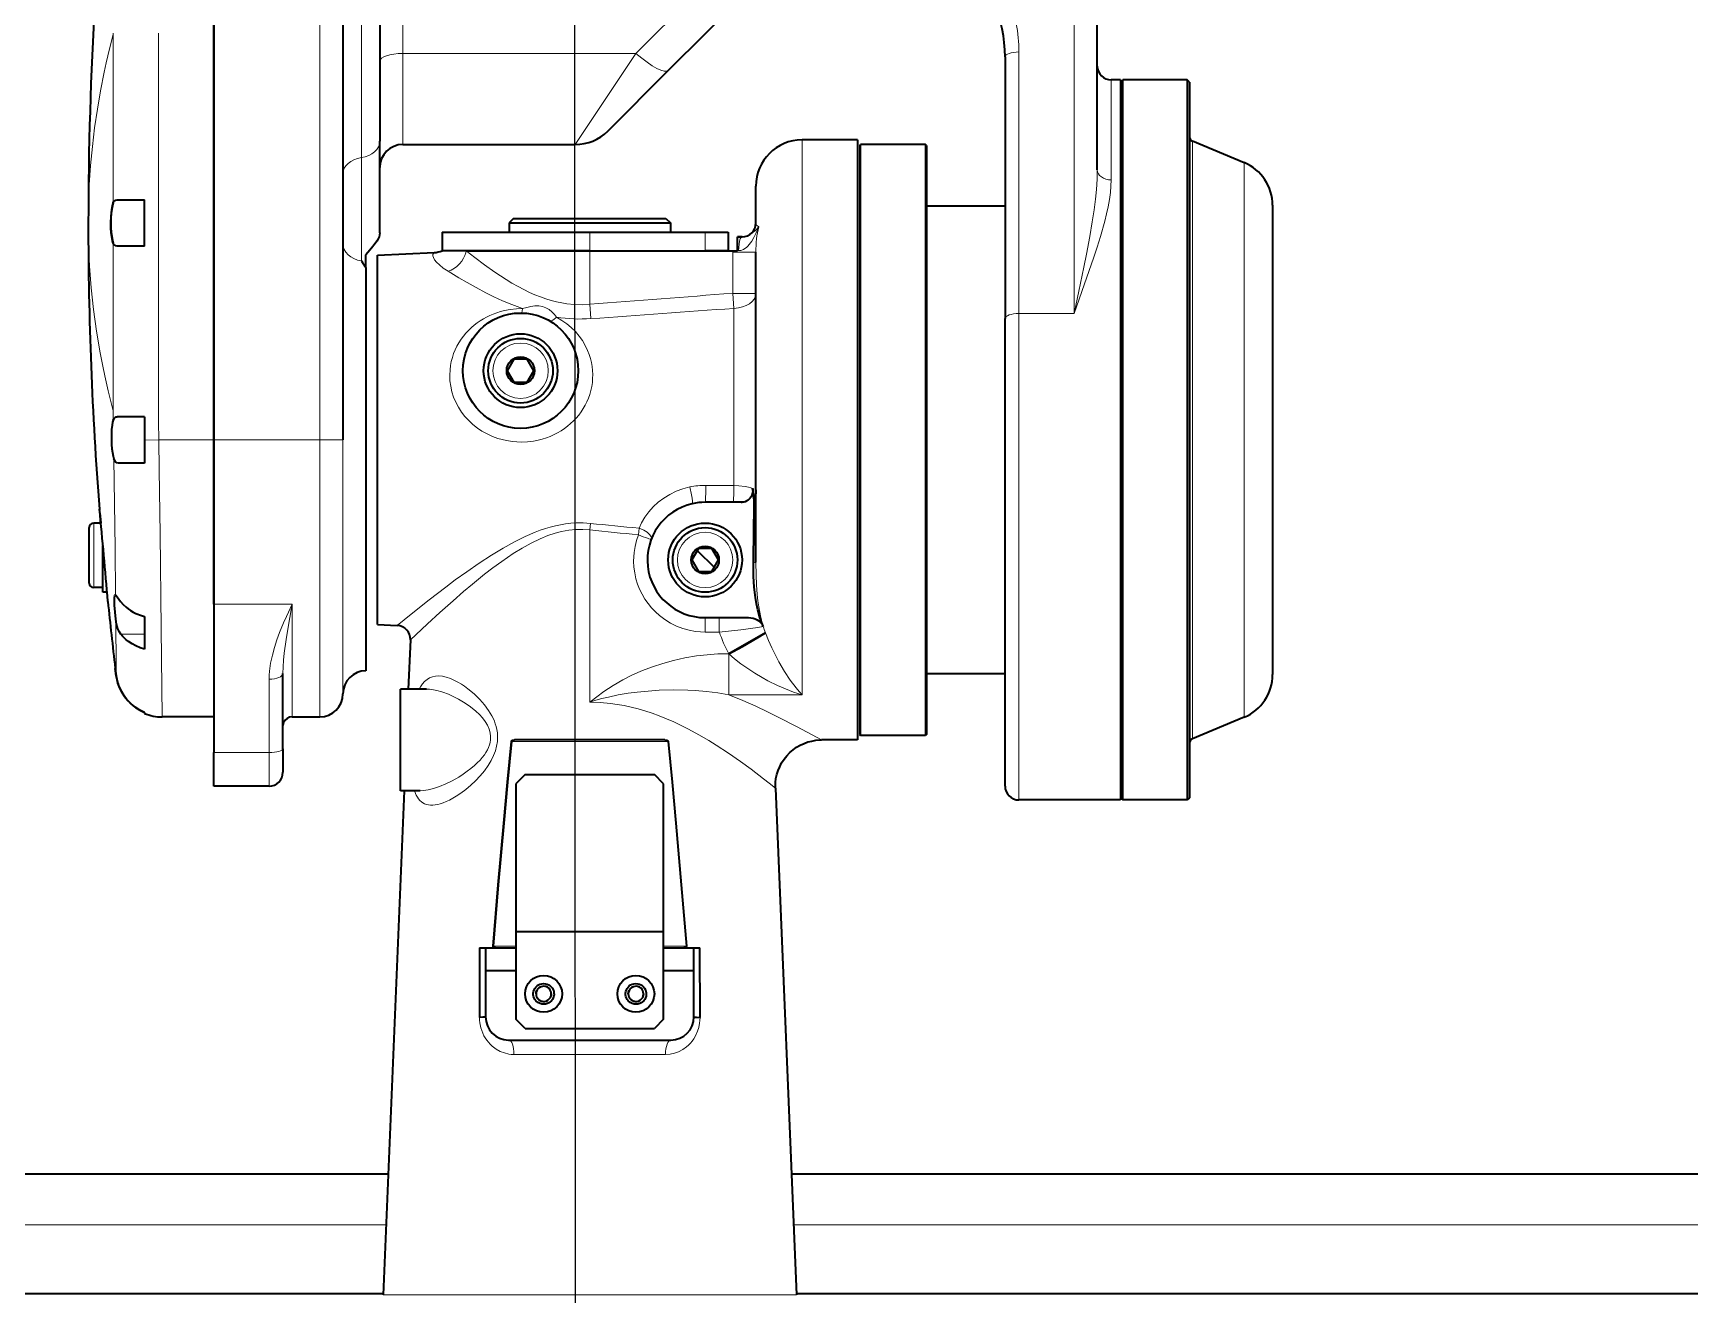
# Model space of a CAD drawing. Header units: inches. Extents: x 185496 to 352137, y 107182 to 179410.
# Drawn here: x 244655.4 to 245014.5, y 165825.7 to 166099.1 of the extents above; entities that cross this region are included whole.
import ezdxf

# ---------------------------------------------------------------- set-up
doc = ezdxf.new("R2010")
doc.units = ezdxf.units.IN
doc.header["$MEASUREMENT"] = 0

# ---------------------------------------------------------------- blocks, each defined once
blk = doc.blocks.new('RAGV')
at = {"color": 7, "lineweight": 13}
for p, q in [((799468.44, -274782.3), (799468.44, -274826.13)), ((799541.64, -274803.45), (799518.96, -274826.13)), ((799613.94, -274882.48), (799613.94, -274809.87)), ((799450.44, -274909.87), (799450.44, -274815.87)), ((799459.44, -274815.87), (799459.44, -274848.7)), ((799405.66, -274858.52), (799405.66, -274822.16)), ((799468.44, -274826.13), (799518.96, -274826.13)), ((799518.96, -274826.13), (799505.8, -274845.87)), ((799601.94, -274825.81), (799601.94, -274882.48)), ((799621.94, -274853.54), (799621.94, -274831.87)), ((799554.94, -274965.08), (799554.94, -274844.87)), ((799639.56, -274969.71), (799639.56, -274845.12)), ((799650.79, -274849.8), (799650.79, -274965.38)), ((799405.66, -274903.58), (799405.66, -274867.22)), ((799540.19, -274881.36), (799540.19, -274919.74)), ((799601.94, -274909.87), (799601.94, -274882.48)), ((799427.44, -274909.87), (799450.44, -274909.87)), ((799450.44, -274909.87), (799450.44, -274969.87)), ((799455.44, -274909.87), (799455.44, -274964.87)), ((799601.94, -274987.87), (799601.94, -274909.87)), ((799508.94, -274929.36), (799508.94, -274966.68)), ((799444.44, -274969.87), (799444.44, -274945.42)), ((799525.93, -274975.17), (799491.96, -274975.17)), ((799492.51, -275042.99), (799525.38, -275042.99)), ((799464.78, -275079.87), (798914.44, -275079.87)), ((800103.44, -275079.87), (799553.11, -275079.87)), ((799553.74, -275095.08), (799464.14, -275095.08))]:
    blk.add_line(p, q, dxfattribs=at)
at = {"color": 7, "lineweight": 35}
for p, q in [((799526.03, -274829.78), (799556.02, -274799.8)), ((799427.44, -274909.87), (799427.44, -274815.87)), ((799427.44, -274815.87), (799427.44, -274909.87)), ((799455.44, -274815.87), (799455.44, -274909.87)), ((799463.44, -274815.87), (799463.44, -274845.13)), ((799618.94, -274851.37), (799618.94, -274818.45)), ((799598.94, -274826.87), (799598.94, -274883.54)), ((799623.94, -274831.87), (799623.94, -274909.87)), ((799624.44, -274981.96), (799624.44, -274831.87)), ((799638.44, -274831.87), (799638.44, -274981.96)), ((799638.94, -274832.37), (799638.94, -274981.5)), ((799468.44, -274845.87), (799505.8, -274845.87)), ((799566.94, -274844.87), (799566.94, -274974.87)), ((799567.64, -274973.79), (799567.64, -274845.87)), ((799581.74, -274845.87), (799581.74, -274973.79)), ((799567.44, -274846.07), (799567.44, -274973.59)), ((799567.44, -274846.14), (799567.44, -274973.67)), ((799581.94, -274846.07), (799581.94, -274973.59)), ((799581.94, -274960.54), (799581.94, -274859.2)), ((799656.94, -274859.03), (799656.94, -274956.85)), ((799491.44, -274862.87), (799526.44, -274862.87)), ((799492.44, -274861.87), (799525.44, -274861.87)), ((799476.94, -274864.87), (799508.94, -274864.87)), ((799508.94, -274864.87), (799533.94, -274864.87)), ((799462.94, -274949.87), (799462.94, -274869.87)), ((799508.94, -274868.87), (799476.94, -274868.87)), ((799482.18, -274868.87), (799508.94, -274868.87)), ((799508.94, -274868.87), (799533.94, -274868.87)), ((799508.94, -274868.87), (799539.95, -274868.87)), ((799544.94, -274936.37), (799544.94, -274869.17)), ((799460.44, -274872.61), (799460.44, -274909.87)), ((799598.94, -274909.87), (799598.94, -274883.54)), ((799427.44, -274945.42), (799427.44, -274909.87)), ((799427.44, -274909.87), (799427.44, -274969.87)), ((799460.44, -274909.87), (799460.44, -274959.87)), ((799598.94, -274984.87), (799598.94, -274909.87)), ((799623.94, -274909.87), (799623.94, -274987.87)), ((799427.44, -274945.42), (799427.44, -274977.58)), ((799467.94, -274985.87), (799467.94, -274963.87)), ((799525.24, -274974.87), (799492.64, -274974.87)), ((799468.69, -274985.87), (799464.14, -275095.08)), ((799492.94, -274984.37), (799492.94, -275016.37)), ((799494.94, -274982.37), (799522.94, -274982.37)), ((799524.94, -275016.37), (799524.94, -274984.37)), ((799549.17, -274985.28), (799553.74, -275095.08)), ((799623.94, -274987.87), (799601.94, -274987.87)), ((799492.94, -275016.37), (799524.94, -275016.37)), ((799494.94, -275037.37), (799522.94, -275037.37)), ((799491.36, -275039.87), (799526.53, -275039.87)), ((798914.44, -275068.87), (799465.24, -275068.87)), ((799552.65, -275068.87), (800103.44, -275068.87)), ((799464.15, -275094.87), (798911.44, -275094.87)), ((800106.44, -275094.87), (799553.74, -275094.87))]:
    blk.add_line(p, q, dxfattribs=at)
at = {"color": 7, "lineweight": 13, "ltscale": 0.008011}
blk.add_line((799405.66, -274822.05), (799405.66, -274821.73), dxfattribs=at)
at = {"color": 7, "lineweight": 13, "ltscale": 0.001474}
blk.add_line((799405.66, -274822.11), (799405.66, -274822.05), dxfattribs=at)
at = {"color": 7, "lineweight": 13, "ltscale": 0.001242}
blk.add_line((799405.66, -274822.16), (799405.66, -274822.11), dxfattribs=at)
at = {"color": 7, "lineweight": 13, "ltscale": 0.00918}
blk.add_line((799415.45, -274821.74), (799415.45, -274822.11), dxfattribs=at)
at = {"color": 7, "lineweight": 13, "ltscale": 0.493484}
blk.add_line((799468.44, -274845.87), (799468.44, -274826.13), dxfattribs=at)
at = {"color": 7, "lineweight": 35, "ltscale": 0.465242}
blk.add_line((799512.87, -274842.94), (799526.03, -274829.78), dxfattribs=at)
at = {"color": 7, "lineweight": 35, "ltscale": 0.05}
for p, q in [((799623.94, -274831.87), (799621.94, -274831.87)), ((799491.44, -274862.87), (799491.44, -274864.87)), ((799526.44, -274862.87), (799526.44, -274864.87)), ((799403.44, -274941.87), (799401.44, -274941.87))]:
    blk.add_line(p, q, dxfattribs=at)
at = {"color": 7, "lineweight": 35, "ltscale": 0.017678}
for p, q in [((799623.94, -274832.37), (799624.44, -274831.87)), ((799638.94, -274832.37), (799638.44, -274831.87)), ((799623.94, -274987.37), (799624.44, -274987.87)), ((799638.94, -274987.37), (799638.44, -274987.87))]:
    blk.add_line(p, q, dxfattribs=at)
at = {"color": 7, "lineweight": 35, "ltscale": 0.35}
for p, q in [((799638.44, -274831.87), (799624.44, -274831.87)), ((799638.44, -274987.87), (799624.44, -274987.87))]:
    blk.add_line(p, q, dxfattribs=at)
at = {"color": 7, "lineweight": 35, "ltscale": 0.360287}
blk.add_line((799463.44, -274859.54), (799463.44, -274845.13), dxfattribs=at)
at = {"color": 7, "lineweight": 35, "ltscale": 0.3}
for p, q in [((799566.94, -274844.87), (799554.94, -274844.87)), ((799439.44, -274984.87), (799427.44, -274984.87))]:
    blk.add_line(p, q, dxfattribs=at)
at = {"color": 7, "lineweight": 35, "ltscale": 0.00707}
for p, q in [((799567.44, -274846.07), (799567.64, -274845.87)), ((799581.94, -274846.07), (799581.74, -274845.87)), ((799567.44, -274973.67), (799567.64, -274973.87)), ((799581.94, -274973.67), (799581.74, -274973.87))]:
    blk.add_line(p, q, dxfattribs=at)
at = {"color": 7, "lineweight": 35, "ltscale": 0.3525}
for p, q in [((799581.74, -274845.87), (799567.64, -274845.87)), ((799581.74, -274973.87), (799567.64, -274973.87))]:
    blk.add_line(p, q, dxfattribs=at)
at = {"color": 7, "lineweight": 35, "ltscale": 0.304166}
for p, q in [((799650.79, -274849.8), (799639.56, -274845.12)), ((799650.79, -274969.93), (799639.56, -274974.61))]:
    blk.add_line(p, q, dxfattribs=at)
at = {"color": 7, "lineweight": 13, "ltscale": 0.271133}
blk.add_line((799459.44, -274859.54), (799459.44, -274848.7), dxfattribs=at)
at = {"color": 7, "lineweight": 35, "ltscale": 0.2}
for p, q in [((799544.94, -274862.87), (799544.94, -274854.87)), ((799403.44, -274942.87), (799403.44, -274934.87))]:
    blk.add_line(p, q, dxfattribs=at)
at = {"color": 7, "lineweight": 35, "ltscale": 0.148027}
blk.add_line((799406.52, -274857.87), (799412.44, -274857.87), dxfattribs=at)
at = {"color": 7, "lineweight": 35, "ltscale": 0.25}
for p, q in [((799412.44, -274867.87), (799412.44, -274857.87)), ((799486.36, -275024.87), (799486.36, -275034.87)), ((799531.53, -275034.87), (799531.53, -275024.87))]:
    blk.add_line(p, q, dxfattribs=at)
at = {"color": 7, "lineweight": 13, "ltscale": 0.288379}
blk.add_line((799459.44, -274871.08), (799459.44, -274859.54), dxfattribs=at)
at = {"color": 7, "lineweight": 35, "ltscale": 0.13703}
blk.add_line((799463.44, -274865.02), (799463.44, -274859.54), dxfattribs=at)
at = {"color": 7, "lineweight": 35, "ltscale": 0.425}
for p, q in [((799598.94, -274859.2), (799581.94, -274859.2)), ((799598.94, -274960.54), (799581.94, -274960.54))]:
    blk.add_line(p, q, dxfattribs=at)
at = {"color": 7, "lineweight": 35, "ltscale": 0.035355}
for p, q in [((799492.44, -274861.87), (799491.44, -274862.87)), ((799525.44, -274861.87), (799526.44, -274862.87))]:
    blk.add_line(p, q, dxfattribs=at)
at = {"color": 7, "lineweight": 13, "ltscale": 6.71387e-05}
blk.add_line((799544.94, -274862.87), (799544.94, -274862.87), dxfattribs=at)
at = {"color": 7, "lineweight": 35, "ltscale": 0.1}
for p, q in [((799476.94, -274864.87), (799476.94, -274868.87)), ((799538.94, -274864.87), (799538.94, -274868.87))]:
    blk.add_line(p, q, dxfattribs=at)
at = {"color": 7, "lineweight": 13, "ltscale": 0.1}
for p, q in [((799508.94, -274864.87), (799508.94, -274868.87)), ((799533.94, -274868.87), (799533.94, -274864.87))]:
    blk.add_line(p, q, dxfattribs=at)
at = {"color": 7, "lineweight": 35, "ltscale": 0.125}
for p, q in [((799533.94, -274864.87), (799538.94, -274864.87)), ((799538.94, -274868.87), (799533.94, -274868.87)), ((799486.36, -275019.87), (799486.36, -275024.87)), ((799531.53, -275024.87), (799531.53, -275019.87))]:
    blk.add_line(p, q, dxfattribs=at)
at = {"color": 7, "lineweight": 35, "ltscale": 0.025126}
blk.add_line((799541.95, -274865.87), (799540.94, -274865.87), dxfattribs=at)
at = {"color": 7, "lineweight": 35, "ltscale": 0.074951}
blk.add_line((799540.94, -274868.87), (799540.94, -274865.87), dxfattribs=at)
at = {"color": 7, "lineweight": 35, "ltscale": 0.025125}
blk.add_line((799540.94, -274865.87), (799541.95, -274865.87), dxfattribs=at)
at = {"color": 7, "lineweight": 35, "ltscale": 0.000125122}
for p, q in [((799541.94, -274865.87), (799541.95, -274865.87)), ((799541.95, -274865.87), (799541.94, -274865.87))]:
    blk.add_line(p, q, dxfattribs=at)
at = {"color": 7, "lineweight": 35, "ltscale": 0.148026}
blk.add_line((799412.44, -274867.87), (799406.52, -274867.87), dxfattribs=at)
at = {"color": 7, "lineweight": 35, "ltscale": 0.070789}
blk.add_line((799460.44, -274872.61), (799460.44, -274869.78), dxfattribs=at)
at = {"color": 7, "lineweight": 35, "ltscale": 0.307022}
blk.add_line((799462.94, -274869.87), (799475.21, -274869.27), dxfattribs=at)
at = {"color": 7, "lineweight": 35, "ltscale": 0.130833}
blk.add_line((799482.18, -274868.87), (799476.94, -274868.87), dxfattribs=at)
at = {"color": 7, "lineweight": 13, "ltscale": 0.290344}
blk.add_line((799508.94, -274868.87), (799508.94, -274880.48), dxfattribs=at)
at = {"color": 7, "lineweight": 13, "ltscale": 0.007651}
blk.add_line((799539.94, -274869.17), (799539.95, -274868.87), dxfattribs=at)
at = {"color": 7, "lineweight": 13, "ltscale": 0.125}
for p, q in [((799544.94, -274869.17), (799539.94, -274869.17)), ((799539.94, -274878.11), (799544.94, -274878.11)), ((799455.44, -274909.87), (799450.44, -274909.87))]:
    blk.add_line(p, q, dxfattribs=at)
at = {"color": 7, "lineweight": 13, "ltscale": 0.223334}
blk.add_line((799539.94, -274878.11), (799539.94, -274869.17), dxfattribs=at)
at = {"color": 7, "lineweight": 13, "ltscale": 0.006348}
blk.add_line((799540.94, -274868.87), (799541.2, -274868.86), dxfattribs=at)
at = {"color": 7, "lineweight": 13, "ltscale": 0.081548}
blk.add_line((799539.94, -274878.11), (799540.19, -274881.36), dxfattribs=at)
at = {"color": 7, "lineweight": 13, "ltscale": 0.077887}
blk.add_line((799509.19, -274883.59), (799508.94, -274880.48), dxfattribs=at)
at = {"color": 7, "lineweight": 13, "ltscale": 0.3}
for p, q in [((799601.94, -274882.48), (799613.94, -274882.48)), ((799439.44, -274977.58), (799427.44, -274977.58))]:
    blk.add_line(p, q, dxfattribs=at)
at = {"color": 7, "lineweight": 35, "ltscale": 0.072169}
for p, q in [((799492.5, -274892.37), (799491.06, -274894.87)), ((799495.39, -274892.37), (799492.5, -274892.37)), ((799496.83, -274894.87), (799495.39, -274892.37)), ((799491.06, -274894.87), (799492.5, -274897.37)), ((799495.39, -274897.37), (799496.83, -274894.87)), ((799492.5, -274897.37), (799495.39, -274897.37)), ((799532.5, -274933.37), (799531.06, -274935.87)), ((799535.39, -274933.37), (799532.5, -274933.37)), ((799536.83, -274935.87), (799535.39, -274933.37)), ((799531.06, -274935.87), (799532.5, -274938.37)), ((799532.5, -274938.37), (799535.39, -274938.37)), ((799535.39, -274938.37), (799536.83, -274935.87))]:
    blk.add_line(p, q, dxfattribs=at)
at = {"color": 7, "lineweight": 35, "ltscale": 0.147947}
blk.add_line((799412.44, -274904.87), (799406.53, -274904.87), dxfattribs=at)
at = {"color": 7, "lineweight": 35, "ltscale": 0.126779}
blk.add_line((799412.44, -274904.87), (799412.44, -274909.94), dxfattribs=at)
at = {"color": 7, "lineweight": 13, "ltscale": 0.077159}
blk.add_line((799415.53, -274909.87), (799412.44, -274909.94), dxfattribs=at)
at = {"color": 7, "lineweight": 35, "ltscale": 0.123218}
blk.add_line((799412.44, -274909.94), (799412.44, -274914.87), dxfattribs=at)
at = {"color": 7, "lineweight": 13, "ltscale": 0.297864}
blk.add_line((799415.53, -274909.87), (799427.44, -274909.87), dxfattribs=at)
at = {"color": 7, "lineweight": 35, "ltscale": 0.14069}
blk.add_line((799412.44, -274914.87), (799406.82, -274914.87), dxfattribs=at)
at = {"color": 7, "lineweight": 35, "ltscale": 0.005696}
blk.add_line((799402.68, -274924.87), (799402.7, -274925.09), dxfattribs=at)
at = {"color": 7, "lineweight": 35, "ltscale": 0.152436}
blk.add_line((799540.04, -274923.37), (799533.94, -274923.37), dxfattribs=at)
at = {"color": 7, "lineweight": 35, "ltscale": 0.002415}
blk.add_line((799541.43, -274923.34), (799541.34, -274923.37), dxfattribs=at)
at = {"color": 7, "lineweight": 35, "ltscale": 0.002081}
blk.add_line((799541.76, -274923.38), (799541.85, -274923.37), dxfattribs=at)
at = {"color": 7, "lineweight": 13, "ltscale": 0.175}
for p, q in [((799401.44, -274934.87), (799401.44, -274927.87)), ((799401.44, -274941.87), (799401.44, -274934.87))]:
    blk.add_line(p, q, dxfattribs=at)
at = {"color": 7, "lineweight": 35, "ltscale": 0.038241}
blk.add_line((799402.97, -274927.87), (799401.44, -274927.87), dxfattribs=at)
at = {"color": 7, "lineweight": 35, "ltscale": 0.055379}
blk.add_line((799402.76, -274925.66), (799402.97, -274927.87), dxfattribs=at)
at = {"color": 7, "lineweight": 13, "ltscale": 0.035376}
blk.add_line((799508.94, -274929.36), (799509.09, -274927.95), dxfattribs=at)
at = {"color": 7, "lineweight": 35, "ltscale": 0.15}
for p, q in [((799400.44, -274934.87), (799400.44, -274928.87)), ((799400.44, -274940.87), (799400.44, -274934.87)), ((799444.44, -274969.87), (799450.44, -274969.87))]:
    blk.add_line(p, q, dxfattribs=at)
at = {"color": 7, "lineweight": 13, "ltscale": 0.036779}
blk.add_line((799519.62, -274928.98), (799519.47, -274930.44), dxfattribs=at)
at = {"color": 7, "lineweight": 35, "ltscale": 0.051239}
blk.add_line((799403.44, -274934.87), (799403.44, -274932.82), dxfattribs=at)
blk.add_line((799403.44, -274934.87), (799403.44, -274932.82), dxfattribs=at)
at = {"color": 7, "lineweight": 35, "ltscale": 0.175}
blk.add_line((799403.44, -274941.87), (799403.44, -274934.87), dxfattribs=at)
at = {"color": 7, "lineweight": 35, "ltscale": 0.12904}
blk.add_line((799532.24, -274933.82), (799535.93, -274937.43), dxfattribs=at)
at = {"color": 7, "lineweight": 35, "ltscale": 0.021964}
blk.add_line((799404.32, -274942.87), (799403.44, -274942.87), dxfattribs=at)
at = {"color": 7, "lineweight": 13, "ltscale": 0.425}
blk.add_line((799427.44, -274945.42), (799444.44, -274945.42), dxfattribs=at)
at = {"color": 7, "lineweight": 35, "ltscale": 0.176309}
blk.add_line((799412.44, -274948.13), (799412.44, -274955.18), dxfattribs=at)
at = {"color": 7, "lineweight": 35, "ltscale": 0.106628}
blk.add_line((799462.94, -274949.87), (799467.2, -274950.08), dxfattribs=at)
at = {"color": 7, "lineweight": 35, "ltscale": 0.235139}
blk.add_line((799533.94, -274948.37), (799543.35, -274948.37), dxfattribs=at)
at = {"color": 7, "lineweight": 13, "ltscale": 0.078134}
blk.add_line((799533.94, -274948.37), (799533.94, -274951.49), dxfattribs=at)
at = {"color": 7, "lineweight": 13, "ltscale": 0.078122}
blk.add_line((799537.02, -274951.49), (799537.02, -274948.37), dxfattribs=at)
at = {"color": 7, "lineweight": 35, "ltscale": 0.010772}
blk.add_line((799546.58, -274950.27), (799546.41, -274949.87), dxfattribs=at)
at = {"color": 7, "lineweight": 13, "ltscale": 0.128127}
blk.add_line((799412.44, -274951.94), (799407.32, -274951.94), dxfattribs=at)
at = {"color": 7, "lineweight": 35, "ltscale": 0.267004}
blk.add_line((799470.06, -274953.2), (799469.61, -274963.87), dxfattribs=at)
at = {"color": 7, "lineweight": 13, "ltscale": 0.077047}
blk.add_line((799537.02, -274951.49), (799533.94, -274951.49), dxfattribs=at)
at = {"color": 7, "lineweight": 35, "ltscale": 0.228636}
blk.add_line((799547.01, -274951.65), (799539.07, -274956.19), dxfattribs=at)
at = {"color": 7, "lineweight": 13, "ltscale": 0.001808}
blk.add_line((799544.2, -274953.35), (799544.22, -274953.28), dxfattribs=at)
at = {"color": 7, "lineweight": 35, "ltscale": 0.001075}
blk.add_line((799546.54, -274950.28), (799546.58, -274950.27), dxfattribs=at)
at = {"color": 7, "lineweight": 35, "ltscale": 0.000317383}
blk.add_line((799539.44, -274955.98), (799539.44, -274955.99), dxfattribs=at)
at = {"color": 7, "lineweight": 13, "ltscale": 0.00145}
blk.add_line((799541.94, -274954.57), (799541.94, -274954.63), dxfattribs=at)
at = {"color": 7, "lineweight": 35, "ltscale": 0.096298}
blk.add_line((799656.94, -274956.85), (799656.94, -274960.7), dxfattribs=at)
at = {"color": 7, "lineweight": 35, "ltscale": 0.040121}
blk.add_line((799406.32, -274960.96), (799406.11, -274959.37), dxfattribs=at)
at = {"color": 7, "lineweight": 35, "ltscale": 0.040111}
blk.add_line((799406.11, -274959.37), (799406.32, -274960.96), dxfattribs=at)
at = {"color": 7, "lineweight": 35, "ltscale": 0.40813}
blk.add_line((799442.44, -274976.76), (799442.44, -274960.44), dxfattribs=at)
at = {"color": 7, "lineweight": 13, "ltscale": 0.396246}
blk.add_line((799439.44, -274977.58), (799439.44, -274961.73), dxfattribs=at)
at = {"color": 7, "lineweight": 35, "ltscale": 0.14014}
blk.add_line((799473.55, -274963.87), (799467.94, -274963.87), dxfattribs=at)
at = {"color": 7, "lineweight": 13, "ltscale": 0.396436}
blk.add_line((799554.94, -274965.08), (799539.09, -274965.08), dxfattribs=at)
at = {"color": 7, "lineweight": 13, "ltscale": 0.113785}
blk.add_line((799650.79, -274965.38), (799650.79, -274969.93), dxfattribs=at)
at = {"color": 7, "lineweight": 35, "ltscale": 0.005273}
blk.add_line((799412.44, -274968.91), (799412.44, -274969.12), dxfattribs=at)
at = {"color": 7, "lineweight": 35, "ltscale": 0.28004}
blk.add_line((799427.44, -274969.87), (799416.24, -274969.87), dxfattribs=at)
at = {"color": 7, "lineweight": 13, "ltscale": 0.122647}
blk.add_line((799639.56, -274974.61), (799639.56, -274969.71), dxfattribs=at)
at = {"color": 7, "lineweight": 35, "ltscale": 0.194576}
blk.add_line((799566.94, -274974.87), (799559.16, -274974.87), dxfattribs=at)
at = {"color": 7, "lineweight": 35, "ltscale": 0.001886}
for p, q in [((799567.64, -274973.87), (799567.64, -274973.79)), ((799581.74, -274973.79), (799581.74, -274973.87))]:
    blk.add_line(p, q, dxfattribs=at)
at = {"color": 7, "lineweight": 35, "ltscale": 0.001883}
blk.add_line((799581.94, -274973.59), (799581.94, -274973.67), dxfattribs=at)
at = {"color": 7, "lineweight": 35, "ltscale": 0.182248}
blk.add_line((799427.44, -274984.87), (799427.44, -274977.58), dxfattribs=at)
at = {"color": 7, "lineweight": 13, "ltscale": 0.182248}
blk.add_line((799439.44, -274977.58), (799439.44, -274984.87), dxfattribs=at)
at = {"color": 7, "lineweight": 35, "ltscale": 0.127576}
blk.add_line((799442.44, -274976.76), (799442.44, -274981.87), dxfattribs=at)
at = {"color": 7, "lineweight": 35, "ltscale": 0.147763}
for p, q in [((799624.44, -274987.87), (799624.44, -274981.96)), ((799638.44, -274981.96), (799638.44, -274987.87))]:
    blk.add_line(p, q, dxfattribs=at)
at = {"color": 7, "lineweight": 35, "ltscale": 0.146814}
blk.add_line((799638.94, -274981.5), (799638.94, -274987.37), dxfattribs=at)
at = {"color": 7, "lineweight": 35, "ltscale": 0.105552}
blk.add_line((799472.17, -274985.87), (799467.94, -274985.87), dxfattribs=at)
at = {"color": 7, "lineweight": 35, "ltscale": 0.070711}
for p, q in [((799494.94, -274982.37), (799492.94, -274984.37)), ((799524.94, -274984.37), (799522.94, -274982.37)), ((799494.94, -275037.37), (799492.94, -275035.37)), ((799524.94, -275035.37), (799522.94, -275037.37))]:
    blk.add_line(p, q, dxfattribs=at)
at = {"color": 7, "lineweight": 35, "ltscale": 0.475}
for p, q in [((799492.94, -275016.37), (799492.94, -275035.37)), ((799524.94, -275035.37), (799524.94, -275016.37))]:
    blk.add_line(p, q, dxfattribs=at)
at = {"color": 7, "lineweight": 35, "ltscale": 0.378122}
for p, q in [((799485.07, -275019.87), (799485.05, -275034.99)), ((799532.84, -275034.99), (799532.82, -275019.87))]:
    blk.add_line(p, q, dxfattribs=at)
at = {"color": 7, "lineweight": 35, "ltscale": 0.031873}
blk.add_line((799485.06, -275019.87), (799486.34, -275019.87), dxfattribs=at)
at = {"color": 7, "lineweight": 35, "ltscale": 0.164718}
for p, q in [((799486.36, -275019.87), (799492.94, -275019.87)), ((799492.94, -275024.87), (799486.36, -275024.87)), ((799531.53, -275024.87), (799524.94, -275024.87))]:
    blk.add_line(p, q, dxfattribs=at)
at = {"color": 7, "lineweight": 13, "ltscale": 0.12385}
blk.add_line((799487.99, -275019.57), (799492.94, -275019.57), dxfattribs=at)
at = {"color": 7, "lineweight": 13, "ltscale": 0.123849}
blk.add_line((799524.94, -275019.57), (799529.9, -275019.57), dxfattribs=at)
at = {"color": 7, "lineweight": 35, "ltscale": 0.164717}
blk.add_line((799524.94, -275019.87), (799531.53, -275019.87), dxfattribs=at)
at = {"color": 7, "lineweight": 35, "ltscale": 0.032066}
blk.add_line((799531.53, -275019.87), (799532.82, -275019.87), dxfattribs=at)
at = {"color": 7, "lineweight": 13}
for points in [[(799400.26, -274862.87), (799400.31, -274858.74), (799400.48, -274854.6), (799400.75, -274850.44), (799401.14, -274846.31), (799401.63, -274842.22), (799402.22, -274838.21), (799402.9, -274834.25), (799403.71, -274830.22), (799404.15, -274828.18), (799404.88, -274825.11), (799405.66, -274822.05)], [(799415.53, -274909.87), (799415.46, -274905.94), (799415.45, -274901.97), (799415.45, -274825.13), (799415.45, -274822.11)], [(799618.94, -274851.37), (799618.9, -274853.4), (799618.75, -274855.64), (799618.54, -274857.74), (799618.25, -274859.99), (799617.86, -274862.62), (799617.32, -274865.77), (799616.6, -274869.65), (799616.04, -274872.42), (799614.96, -274877.65), (799613.94, -274882.48)], [(799613.94, -274882.48), (799616.7, -274874.61), (799618.13, -274870.46), (799618.91, -274868.08), (799619.62, -274865.76), (799620.55, -274862.45), (799620.94, -274860.86), (799621.28, -274859.34), (799621.56, -274857.76), (799621.78, -274856.26), (799621.9, -274854.86), (799621.94, -274853.54)], [(799405.66, -274903.58), (799404.58, -274899.23), (799403.84, -274895.96), (799403.4, -274893.88), (799402.85, -274891.03), (799402.06, -274886.33), (799401.41, -274881.64), (799400.91, -274876.94), (799400.55, -274872.25), (799400.33, -274867.56), (799400.26, -274862.87)], [(799541.2, -274868.86), (799541.7, -274868.8), (799542.26, -274868.6), (799542.58, -274868.41), (799542.88, -274868.18), (799543.2, -274867.88), (799543.5, -274867.55), (799544.04, -274866.79), (799544.48, -274866.04), (799544.94, -274865.12), (799545.58, -274863.7)], [(799545.58, -274863.7), (799544.83, -274864.46), (799544.39, -274864.86), (799544.02, -274865.14), (799543.63, -274865.4), (799543.22, -274865.6), (799542.81, -274865.75), (799542.39, -274865.84), (799541.95, -274865.87)], [(799541.2, -274868.86), (799541.22, -274868.16), (799541.29, -274867.45), (799541.4, -274866.82), (799541.56, -274866.3), (799541.75, -274865.98), (799541.84, -274865.9), (799541.95, -274865.87)], [(799475.21, -274869.27), (799475.05, -274869.45), (799474.96, -274869.67), (799474.95, -274869.97), (799475.06, -274870.35), (799475.31, -274870.82), (799475.73, -274871.35), (799476.34, -274871.96), (799477.17, -274872.62), (799478.24, -274873.34)], [(799478.24, -274873.34), (799478.89, -274873.09), (799479.59, -274872.69), (799480.16, -274872.26), (799480.69, -274871.74), (799481.18, -274871.12), (799481.59, -274870.47), (799481.87, -274869.88), (799482.06, -274869.31), (799482.18, -274868.87)], [(799508.94, -274880.48), (799507.29, -274880.57), (799505.63, -274880.53), (799504, -274880.37), (799502.87, -274880.19), (799501.73, -274879.95), (799500.6, -274879.66), (799499.42, -274879.3), (799498.27, -274878.9), (799497.07, -274878.42), (799495.9, -274877.9), (799494.63, -274877.28), (799493.4, -274876.64), (799492.07, -274875.88), (799490.79, -274875.1), (799488.36, -274873.51), (799486.11, -274871.91), (799484.05, -274870.35), (799482.18, -274868.87)], [(799478.24, -274873.34), (799480.56, -274874.75), (799482.34, -274875.79), (799484.29, -274876.87), (799486.41, -274877.98), (799488.16, -274878.84), (799490.03, -274879.7), (799492.06, -274880.56), (799494.37, -274881.42)], [(799494.37, -274881.42), (799493.03, -274881.46), (799491.71, -274881.6), (799490.46, -274881.83), (799489.61, -274882.05), (799488.8, -274882.3), (799488.01, -274882.59), (799487.27, -274882.91), (799486.56, -274883.26), (799485.9, -274883.62), (799485.2, -274884.06), (799484.54, -274884.51), (799483.88, -274885.02), (799483.28, -274885.54), (799482.67, -274886.13), (799482.11, -274886.73), (799481.56, -274887.39), (799481.06, -274888.07), (799480.58, -274888.81), (799480.16, -274889.56), (799479.77, -274890.36), (799479.44, -274891.17), (799479.16, -274892.02), (799478.93, -274892.88), (799478.76, -274893.77), (799478.65, -274894.66), (799478.59, -274895.86), (799478.64, -274897.05), (799478.8, -274898.25), (799479.07, -274899.45), (799479.43, -274900.59), (799479.91, -274901.72), (799480.47, -274902.79), (799481.14, -274903.83), (799481.89, -274904.8), (799482.7, -274905.69), (799483.62, -274906.54), (799484.59, -274907.3), (799485.58, -274907.96), (799486.67, -274908.57), (799487.85, -274909.11), (799489.03, -274909.54), (799489.93, -274909.8), (799490.87, -274910.02), (799492.17, -274910.22), (799493.15, -274910.31), (799494.14, -274910.33), (799495.48, -274910.28), (799496.78, -274910.11), (799497.73, -274909.93), (799498.64, -274909.7), (799499.53, -274909.41), (799500.38, -274909.09), (799501.2, -274908.72), (799501.97, -274908.32), (799502.73, -274907.88), (799503.44, -274907.41), (799504.14, -274906.88), (799504.78, -274906.34), (799505.41, -274905.75), (799505.99, -274905.14), (799506.55, -274904.48), (799507.05, -274903.8), (799507.52, -274903.08), (799507.94, -274902.36), (799508.33, -274901.58), (799508.66, -274900.8), (799508.95, -274899.99), (799509.18, -274899.17), (799509.37, -274898.31), (799509.5, -274897.46), (799509.57, -274896.58), (799509.59, -274895.71), (799509.55, -274894.83), (799509.46, -274893.96), (799509.3, -274893.07), (799509.09, -274892.21), (799508.82, -274891.34), (799508.48, -274890.49), (799507.95, -274889.39), (799507.34, -274888.36), (799506.63, -274887.36), (799505.82, -274886.41), (799504.9, -274885.5), (799503.94, -274884.69), (799502.91, -274883.97), (799501.75, -274883.29)], [(799494.37, -274881.42), (799494.29, -274881.99), (799494.23, -274882.28), (799494.2, -274882.34), (799494.18, -274882.36), (799494.18, -274882.37), (799494.17, -274882.37)], [(799501.75, -274883.29), (799501.28, -274882.7), (799500.75, -274882.14), (799500.12, -274881.64), (799499.43, -274881.25), (799498.67, -274880.98), (799497.87, -274880.85), (799497.04, -274880.84), (799496.18, -274880.95), (799495.29, -274881.15), (799494.37, -274881.42)], [(799500.12, -274884), (799500.32, -274884.07), (799500.63, -274884.04), (799500.94, -274883.92), (799501.24, -274883.73), (799501.6, -274883.44), (799501.75, -274883.29)], [(799416.24, -274969.87), (799416.08, -274950.7), (799415.85, -274930.19), (799415.65, -274916.44), (799415.53, -274909.87)], [(799405.78, -274913.96), (799406.05, -274933.29), (799406.16, -274943.42)], [(799530.64, -274920.05), (799529.12, -274920.45), (799527.67, -274920.99), (799526.28, -274921.66), (799524.97, -274922.46), (799523.78, -274923.36), (799522.69, -274924.36), (799521.72, -274925.45), (799520.88, -274926.59), (799520.17, -274927.79), (799519.62, -274928.98)], [(799530.64, -274920.05), (799531.02, -274921.77), (799531.14, -274922.5), (799531.21, -274923.11), (799531.22, -274923.52), (799531.2, -274923.62), (799531.19, -274923.66), (799531.18, -274923.67), (799531.16, -274923.68)], [(799540.19, -274919.74), (799540.16, -274921.6), (799540.12, -274922.67), (799540.08, -274923.09), (799540.04, -274923.37)], [(799544.25, -274920.41), (799543.84, -274920.22), (799543.36, -274920.07), (799542.61, -274919.92), (799541.28, -274919.78), (799540.19, -274919.74)], [(799509.09, -274927.95), (799507.53, -274927.85), (799505.98, -274927.86), (799504.83, -274927.93), (799503.7, -274928.06), (799502.58, -274928.25), (799501.49, -274928.47), (799500.39, -274928.75), (799499.34, -274929.06), (799498.19, -274929.45), (799497.08, -274929.87), (799494.97, -274930.77), (799492.62, -274931.93), (799490.17, -274933.28), (799487.67, -274934.8), (799484.97, -274936.56), (799482.29, -274938.41), (799479.79, -274940.21), (799477.75, -274941.74), (799474.14, -274944.51), (799470.24, -274947.6), (799467.2, -274950.08)], [(799470.06, -274953.2), (799471.25, -274952.07), (799473.78, -274949.7), (799476.48, -274947.22), (799479.3, -274944.7), (799481.6, -274942.71), (799483.5, -274941.1), (799486.13, -274938.98), (799487.93, -274937.59), (799489.87, -274936.17), (799492.32, -274934.5), (799494.27, -274933.29), (799496.21, -274932.21), (799498.19, -274931.26), (799499.88, -274930.57), (799501.41, -274930.07), (799502.84, -274929.7), (799504.42, -274929.41), (799505.94, -274929.27), (799507.47, -274929.25), (799508.94, -274929.36)], [(799519.47, -274930.44), (799519.06, -274931.68), (799518.75, -274932.94), (799518.55, -274934.22), (799518.47, -274935.17), (799518.44, -274936.13), (799518.51, -274937.42), (799518.68, -274938.69), (799518.95, -274939.94), (799519.31, -274941.09), (799519.75, -274942.21), (799520.27, -274943.3), (799520.88, -274944.33), (799521.57, -274945.32), (799522.33, -274946.26), (799523.16, -274947.13), (799524.06, -274947.93), (799525.21, -274948.8), (799526.44, -274949.55), (799527.74, -274950.19), (799529.09, -274950.71), (799530.47, -274951.1), (799531.89, -274951.35), (799532.91, -274951.45), (799533.94, -274951.49)], [(799519.62, -274928.98), (799520.14, -274929.17), (799520.66, -274929.41), (799521.38, -274929.86), (799521.69, -274930.12), (799521.95, -274930.39)], [(799521.95, -274930.39), (799522.13, -274930.63), (799522.25, -274930.86), (799522.3, -274931.06), (799522.31, -274931.23), (799522.27, -274931.39)], [(799546.41, -274949.87), (799546.15, -274948.94), (799545.93, -274947.99), (799545.57, -274946.05), (799545.38, -274944.7), (799545.23, -274943.34), (799545.07, -274941.27), (799544.98, -274939.19), (799544.94, -274936.37)], [(799444.44, -274945.42), (799443.2, -274948.12), (799442.59, -274949.49), (799441.73, -274951.59), (799441.14, -274953.2), (799440.61, -274954.83), (799440.15, -274956.5), (799439.78, -274958.21), (799439.53, -274959.96), (799439.47, -274960.84), (799439.44, -274961.73)], [(799442.44, -274960.44), (799442.48, -274959), (799442.59, -274957.56), (799442.74, -274956.09), (799443.14, -274953.13), (799443.72, -274949.57), (799444.44, -274945.42)], [(799537.02, -274951.49), (799541.65, -274951), (799545.35, -274950.49), (799546.54, -274950.28)], [(799554.94, -274965.08), (799554.3, -274964.36), (799553.66, -274963.6), (799552.41, -274961.94), (799551.16, -274960.03), (799549.94, -274957.94), (799549.54, -274957.21), (799548.41, -274954.94), (799547.7, -274953.35), (799547.01, -274951.65)], [(799539.07, -274956.19), (799536.73, -274956.24), (799534.41, -274956.4), (799532.1, -274956.67), (799529.57, -274957.09), (799527.07, -274957.64), (799524.79, -274958.27), (799522.55, -274959), (799520.36, -274959.84), (799518.22, -274960.79), (799516.14, -274961.84), (799514.02, -274963.05), (799511.99, -274964.38), (799510.44, -274965.49), (799508.94, -274966.68)], [(799539.07, -274956.19), (799540.33, -274957.28), (799541.7, -274958.35), (799543.17, -274959.4), (799544.74, -274960.42), (799546.34, -274961.36), (799547.56, -274962.02), (799549.65, -274963.05), (799551.37, -274963.8), (799553.12, -274964.48), (799554.94, -274965.08)], [(799539.07, -274956.19), (799539.09, -274963.8), (799539.09, -274965.08)], [(799470.92, -274985.87), (799471.34, -274986.85), (799471.58, -274987.26), (799471.84, -274987.62), (799472.13, -274987.95), (799472.44, -274988.24), (799472.78, -274988.48), (799473.15, -274988.68), (799473.55, -274988.83), (799473.97, -274988.93), (799474.43, -274988.98), (799474.91, -274988.99), (799475.44, -274988.94), (799475.98, -274988.84), (799476.55, -274988.69), (799477.14, -274988.5), (799477.82, -274988.22), (799478.52, -274987.89), (799479.24, -274987.5), (799479.97, -274987.07), (799481.01, -274986.36), (799482.08, -274985.56), (799483.13, -274984.67), (799484.18, -274983.69), (799485.18, -274982.63), (799486.1, -274981.53), (799486.9, -274980.42), (799487.57, -274979.32), (799488.1, -274978.25), (799488.49, -274977.22), (799488.76, -274976.23), (799488.93, -274975.23), (799488.97, -274974.26), (799488.92, -274973.3), (799488.81, -274972.62), (799488.66, -274971.97), (799488.47, -274971.35), (799488.26, -274970.77), (799487.99, -274970.17), (799487.71, -274969.61), (799487.01, -274968.45), (799486.15, -274967.26), (799485.12, -274966.08), (799483.88, -274964.88), (799482.53, -274963.76), (799481.82, -274963.24), (799481.11, -274962.78), (799480.38, -274962.35), (799479.66, -274961.97), (799478.73, -274961.56), (799477.85, -274961.26), (799477.01, -274961.07), (799476.23, -274961), (799475.5, -274961.03), (799474.83, -274961.16), (799474.21, -274961.4), (799473.67, -274961.73), (799473.15, -274962.17), (799472.7, -274962.69), (799472.29, -274963.32), (799471.99, -274963.87)], [(799473.55, -274963.87), (799474.19, -274963.89), (799475.09, -274964.01), (799475.8, -274964.15), (799476.86, -274964.44), (799477.11, -274964.53), (799478.3, -274964.97), (799479.35, -274965.44), (799480.47, -274966.02), (799481.93, -274966.89), (799483.1, -274967.71), (799484.25, -274968.64), (799485.02, -274969.37), (799485.67, -274970.09), (799486.28, -274970.89), (799486.77, -274971.69), (799487.13, -274972.5), (799487.37, -274973.34), (799487.46, -274974.11), (799487.44, -274974.85), (799487.36, -274975.4), (799487.22, -274975.93), (799487.02, -274976.48), (799486.77, -274977), (799486.45, -274977.56), (799486.1, -274978.09), (799485.65, -274978.67), (799485.17, -274979.22), (799484.57, -274979.83), (799483.94, -274980.41), (799483.19, -274981.05), (799482.4, -274981.65), (799481.47, -274982.3), (799480.53, -274982.9), (799479.15, -274983.69), (799477.77, -274984.37), (799476.39, -274984.95), (799475.07, -274985.4), (799473.95, -274985.67), (799472.93, -274985.83), (799472.17, -274985.87)], [(799508.94, -274966.68), (799510.26, -274966.27), (799511.59, -274965.89), (799512.97, -274965.56), (799515.09, -274965.12), (799517.26, -274964.76), (799519.24, -274964.51), (799522.4, -274964.21), (799523.98, -274964.11), (799527.1, -274964.03), (799530.23, -274964.08), (799531.79, -274964.16), (799534.24, -274964.37), (799536.68, -274964.68), (799539.09, -274965.08)], [(799508.94, -274966.68), (799511.19, -274966.75), (799513.43, -274966.95), (799514.91, -274967.16), (799516.41, -274967.42), (799517.9, -274967.75), (799519.41, -274968.13), (799520.91, -274968.57), (799522.47, -274969.08), (799524, -274969.64), (799525.59, -274970.29), (799527.15, -274970.97), (799528.78, -274971.74), (799530.37, -274972.54), (799532.58, -274973.73), (799534.72, -274974.98), (799536.33, -274975.98), (799538.99, -274977.71), (799541.61, -274979.52), (799543.9, -274981.19), (799546.6, -274983.25), (799547.81, -274984.2), (799549.17, -274985.28)], [(799559.16, -274974.87), (799553.9, -274971.99), (799549.8, -274969.89), (799547.44, -274968.74), (799544.92, -274967.57), (799542.15, -274966.35), (799539.09, -274965.08)], [(799485.05, -275034.99), (799485.07, -275035.58), (799485.13, -275036.16), (799485.35, -275037.24), (799485.53, -275037.83), (799485.75, -275038.39), (799486.01, -275038.93), (799486.29, -275039.42), (799486.62, -275039.91), (799486.97, -275040.35), (799487.36, -275040.79), (799487.77, -275041.18), (799488.62, -275041.82), (799489.51, -275042.32), (799490.43, -275042.68), (799491.37, -275042.9), (799491.94, -275042.97), (799492.51, -275042.99)], [(799525.38, -275042.99), (799526.34, -275042.93), (799527.28, -275042.73), (799528.2, -275042.4), (799529.09, -275041.93), (799529.94, -275041.32), (799530.35, -275040.96), (799530.75, -275040.55), (799531.13, -275040.09), (799531.49, -275039.59), (799531.94, -275038.81), (799532.3, -275037.98), (799532.57, -275037.12), (799532.75, -275036.23), (799532.82, -275035.62), (799532.84, -275034.99)]]:
    blk.add_lwpolyline(points, dxfattribs=at)
at = {"color": 7, "lineweight": 35}
for points in [[(799405.66, -274867.22), (799405.52, -274866.76), (799405.41, -274866.22), (799405.24, -274864.97), (799405.17, -274863.97), (799405.15, -274862.94), (799405.19, -274861.39), (799405.34, -274859.94), (799405.48, -274859.16), (799405.66, -274858.52)], [(799405.66, -274858.52), (799405.49, -274859.13), (799405.35, -274859.88), (799405.24, -274860.79), (799405.17, -274861.76), (799405.15, -274862.8), (799405.17, -274863.85), (799405.23, -274864.86), (799405.34, -274865.79), (799405.48, -274866.59), (799405.66, -274867.22)], [(799405.66, -274858.52), (799405.75, -274858.31), (799405.87, -274858.14), (799406.01, -274858.01), (799406.18, -274857.93), (799406.52, -274857.87)], [(799406.52, -274867.87), (799406.23, -274867.83), (799405.99, -274867.7), (799405.8, -274867.5), (799405.66, -274867.22)], [(799463.44, -274865.02), (799463.4, -274865.42), (799463.28, -274865.85), (799463.07, -274866.33), (799462.78, -274866.81), (799462.45, -274867.3), (799461.66, -274868.3), (799460.83, -274869.28), (799460.44, -274869.78)], [(799405.66, -274905.55), (799405.52, -274906.05), (799405.41, -274906.7), (799405.32, -274907.57), (799405.26, -274909.24), (799405.32, -274910.85), (799405.39, -274911.77), (799405.5, -274912.61), (799405.63, -274913.35), (799405.78, -274913.96)], [(799405.66, -274905.55), (799405.83, -274905.21), (799406.08, -274904.98), (799406.28, -274904.89), (799406.53, -274904.87)], [(799406.82, -274914.87), (799406.43, -274914.8), (799406.12, -274914.6), (799405.9, -274914.28), (799405.78, -274913.96)], [(799544.25, -274920.41), (799544.28, -274920.82), (799544.24, -274921.23), (799544.15, -274921.61), (799543.91, -274922.16), (799543.57, -274922.63), (799543.28, -274922.89), (799542.97, -274923.09), (799542.64, -274923.25), (799542.3, -274923.34), (799541.94, -274923.37)], [(799544.94, -274920.7), (799544.91, -274921.43), (799544.81, -274922.13), (799544.58, -274923.01)], [(799544.59, -274923.23), (799544.82, -274922.27), (799544.91, -274921.5), (799544.94, -274920.7)], [(799541.34, -274923.37), (799541.22, -274923.37), (799540.04, -274923.37)], [(799541.85, -274923.37), (799541.94, -274923.37), (799541.94, -274923.37), (799541.94, -274923.37), (799541.82, -274923.36), (799541.62, -274923.36), (799541.42, -274923.36)], [(799541.49, -274923.29), (799541.48, -274923.28), (799541.43, -274923.34)], [(799546.39, -274949.88), (799545.83, -274948.32), (799545.38, -274946.68), (799545.1, -274945.36), (799544.86, -274944), (799544.59, -274941.73), (799544.45, -274939.4), (799544.41, -274937.96), (799544.42, -274936.5)], [(799406.21, -274948.72), (799406.06, -274947.17), (799405.96, -274945.63), (799405.94, -274944.36), (799405.96, -274943.93), (799406, -274943.62), (799406.06, -274943.45), (799406.09, -274943.42), (799406.12, -274943.4)], [(799406.16, -274943.42), (799406.24, -274943.5), (799406.51, -274943.86), (799407.25, -274944.87)], [(799407.25, -274944.87), (799407.8, -274945.51), (799408.44, -274946.11), (799408.92, -274946.48), (799409.43, -274946.83), (799409.99, -274947.15), (799410.57, -274947.44), (799411.78, -274947.93), (799412.44, -274948.13)], [(799407.32, -274951.94), (799406.97, -274951.4), (799406.69, -274950.79), (799406.52, -274950.3), (799406.39, -274949.79), (799406.21, -274948.72)], [(799543.35, -274948.37), (799543.85, -274948.4), (799544.34, -274948.48), (799544.78, -274948.62), (799545.2, -274948.81), (799545.57, -274949.04), (799545.9, -274949.32), (799546.19, -274949.62), (799546.39, -274949.88)], [(799412.44, -274955.18), (799411.49, -274954.87), (799410.58, -274954.49), (799409.73, -274954.04), (799408.95, -274953.53), (799408.48, -274953.16), (799408.05, -274952.76), (799407.67, -274952.36), (799407.32, -274951.94)], [(799539.07, -274956.19), (799542.01, -274954.59), (799545.36, -274952.67), (799547.01, -274951.65)], [(799406.32, -274960.96), (799406.45, -274961.71), (799406.66, -274962.53), (799406.91, -274963.25), (799407.43, -274964.37)], [(799407.43, -274964.37), (799406.92, -274963.26), (799406.66, -274962.54), (799406.48, -274961.85), (799406.32, -274960.96)], [(799407.43, -274964.37), (799408.04, -274965.36), (799408.75, -274966.27), (799409.57, -274967.1), (799410.48, -274967.82), (799411.43, -274968.42), (799412.44, -274968.91)], [(799412.44, -274968.91), (799411.4, -274968.4), (799410.42, -274967.78), (799409.52, -274967.05), (799408.7, -274966.22), (799408.02, -274965.33), (799407.43, -274964.37)], [(799442.59, -274971.11), (799442.48, -274971.43), (799442.44, -274971.74)], [(799491.96, -274975.17), (799491.98, -274975.12), (799492.01, -274975.06), (799492.08, -274975.01), (799492.22, -274974.94), (799492.36, -274974.9), (799492.64, -274974.87)], [(799525.24, -274974.87), (799525.61, -274974.92), (799525.82, -274975.01), (799525.88, -274975.07), (799525.93, -274975.17)], [(799549.17, -274985.28), (799549.2, -274984.05), (799549.3, -274983.2), (799549.48, -274982.35), (799549.75, -274981.49), (799550.1, -274980.65), (799550.53, -274979.82), (799551.04, -274979.04), (799551.63, -274978.29), (799552.28, -274977.61), (799553, -274977), (799553.76, -274976.45), (799554.57, -274975.99), (799555.4, -274975.6), (799556.24, -274975.3), (799557.09, -274975.09), (799557.93, -274974.94), (799559.16, -274974.87)], [(799487.99, -275019.57), (799489.11, -275006.24), (799490.3, -274992.92), (799491.11, -274984.04), (799491.96, -274975.17)], [(799491.96, -274975.17), (799491.11, -274984.04), (799490.3, -274992.92), (799489.11, -275006.24), (799487.99, -275019.57)], [(799525.93, -274975.17), (799526.77, -274984.04), (799527.59, -274992.92), (799528.77, -275006.24), (799529.9, -275019.57)], [(799488.49, -275019.87), (799488.2, -275019.82), (799488.1, -275019.76), (799488.03, -275019.7), (799488.01, -275019.66), (799487.99, -275019.57)], [(799529.9, -275019.57), (799529.87, -275019.68), (799529.8, -275019.75), (799529.72, -275019.8), (799529.53, -275019.86), (799529.4, -275019.87)], [(799498.94, -275032.12), (799498.54, -275032.07), (799498.16, -275031.97), (799497.68, -275031.73), (799497.28, -275031.39), (799497.06, -275031.1), (799496.89, -275030.78), (799496.77, -275030.44), (799496.71, -275030.08), (799496.7, -275029.71), (799496.76, -275029.34), (799496.87, -275029), (799497.03, -275028.68), (799497.25, -275028.39), (799497.51, -275028.13), (799497.8, -275027.93), (799498.12, -275027.78), (799498.52, -275027.67), (799498.94, -275027.62)], [(799500.59, -275029.87), (799500.55, -275029.53), (799500.46, -275029.21), (799500.31, -275028.95), (799500.12, -275028.71), (799499.75, -275028.43), (799499.32, -275028.26), (799499.01, -275028.22), (799498.69, -275028.24), (799498.39, -275028.31), (799498.11, -275028.44), (799497.86, -275028.63), (799497.64, -275028.85), (799497.48, -275029.11), (799497.35, -275029.47), (799497.29, -275029.87)], [(799498.94, -275027.62), (799499.35, -275027.66), (799499.73, -275027.76), (799500.21, -275028), (799500.6, -275028.35), (799500.83, -275028.64), (799501, -275028.96), (799501.12, -275029.3), (799501.18, -275029.66), (799501.19, -275030.03), (799501.13, -275030.39), (799501.02, -275030.73), (799500.86, -275031.06), (799500.64, -275031.35), (799500.38, -275031.6), (799500.09, -275031.81), (799499.77, -275031.96), (799499.37, -275032.07), (799498.94, -275032.12)], [(799518.94, -275032.12), (799518.54, -275032.07), (799518.16, -275031.97), (799517.68, -275031.73), (799517.28, -275031.39), (799517.06, -275031.1), (799516.89, -275030.78), (799516.77, -275030.44), (799516.71, -275030.08), (799516.7, -275029.71), (799516.76, -275029.34), (799516.87, -275029), (799517.03, -275028.68), (799517.25, -275028.39), (799517.51, -275028.13), (799517.8, -275027.93), (799518.12, -275027.78), (799518.52, -275027.67), (799518.94, -275027.62)], [(799520.59, -275029.87), (799520.55, -275029.53), (799520.46, -275029.21), (799520.31, -275028.95), (799520.12, -275028.71), (799519.75, -275028.43), (799519.32, -275028.26), (799519.01, -275028.22), (799518.69, -275028.24), (799518.39, -275028.31), (799518.11, -275028.44), (799517.86, -275028.63), (799517.64, -275028.85), (799517.48, -275029.11), (799517.35, -275029.47), (799517.29, -275029.87)], [(799518.94, -275027.62), (799519.35, -275027.66), (799519.73, -275027.76), (799520.21, -275028), (799520.6, -275028.35), (799520.83, -275028.64), (799521, -275028.96), (799521.12, -275029.3), (799521.18, -275029.66), (799521.19, -275030.03), (799521.13, -275030.39), (799521.02, -275030.73), (799520.86, -275031.06), (799520.64, -275031.35), (799520.38, -275031.6), (799520.09, -275031.81), (799519.77, -275031.96), (799519.37, -275032.07), (799518.94, -275032.12)], [(799497.29, -275029.87), (799497.34, -275029.53), (799497.48, -275029.11)], [(799497.29, -275029.87), (799497.34, -275030.21), (799497.43, -275030.52), (799497.57, -275030.79), (799497.76, -275031.02), (799498.14, -275031.31), (799498.57, -275031.47), (799498.88, -275031.51), (799499.19, -275031.5), (799499.5, -275031.42), (799499.78, -275031.29), (799500.03, -275031.11), (799500.25, -275030.88), (799500.41, -275030.63), (799500.54, -275030.27), (799500.59, -275029.87)], [(799500.59, -275029.87), (799500.55, -275030.21), (799500.39, -275030.66)], [(799517.29, -275029.87), (799517.34, -275029.53), (799517.48, -275029.11)], [(799517.29, -275029.87), (799517.34, -275030.21), (799517.43, -275030.52), (799517.57, -275030.79), (799517.76, -275031.02), (799518.14, -275031.31), (799518.57, -275031.47), (799518.88, -275031.51), (799519.19, -275031.5), (799519.5, -275031.42), (799519.78, -275031.29), (799520.03, -275031.11), (799520.25, -275030.88), (799520.41, -275030.63), (799520.54, -275030.27), (799520.59, -275029.87)], [(799520.59, -275029.87), (799520.55, -275030.21), (799520.39, -275030.66)], [(799486.34, -275034.87), (799486.33, -275034.87), (799486.32, -275034.88), (799486.25, -275034.9), (799485.79, -275034.95), (799485.04, -275034.99)], [(799531.55, -275034.87), (799531.56, -275034.87), (799531.57, -275034.88), (799531.63, -275034.9), (799532.1, -275034.95), (799532.85, -275034.99)]]:
    blk.add_lwpolyline(points, dxfattribs=at)
for centre, radius in [((799493.94, -274894.87), 12.5), ((799493.94, -274894.87), 8), ((799493.94, -274894.87), 7), ((799493.94, -274894.87), 3), ((799533.94, -274935.87), 8), ((799533.94, -274935.87), 7), ((799533.94, -274935.87), 3), ((799498.94, -275029.87), 4), ((799518.94, -275029.87), 4)]:
    blk.add_circle(centre, radius, dxfattribs=at)
at = {"color": 7, "lineweight": 13}
for centre in [(799493.94, -274894.87), (799533.94, -274935.87)]:
    blk.add_circle(centre, 6, dxfattribs=at)
at = {"color": 7, "lineweight": 35}
for centre, radius, start, end in [((800200.26, -274862.87), 800, 173.07195, 180.00006), ((799568.94, -274826.87), 30, 0, 90), ((799621.94, -274828.87), 3, 180.2752, 270), ((799468.44, -274850.87), 5, 90, 180), ((799505.8, -274835.87), 10, 270.0019, 314.9987), ((799554.94, -274854.87), 10, 90, 180), ((799639.94, -274844.2), 1, 180, 247.3801), ((799646.94, -274859.03), 10, 0, 67.3801), ((800197.28, -274862.78), 797.03, 180.00616, 184.46768), ((799541.94, -274862.87), 3, 270.0001, 360), ((799474.97, -274864.28), 5, 272.7927, 293.294), ((799540.29, -274784.41), 84.46, 269.7638, 270.4411), ((799603.21, -274778.32), 171.09, 212.8302, 213.443), ((799418.98, -274937.54), 126.43, 6.5968, 7.7847), ((798401.85, -275025.46), 1005.87, 4.59543, 5.73932), ((799533.94, -274935.87), 12.5, 102.8578, 270), ((799533.94, -274935.83), 12.46, 89.9801, 102.8798), ((794500.17, -274865.66), 5044.74, 359.19547, 359.34619), ((799542.86, -274923.21), 1.73, 359.2886, 6.4453), ((799401.44, -274928.87), 1, 90, 180), ((799401.44, -274940.87), 1, 180, 270), ((800223.21, -274860.62), 823.05, 185.87485, 186.89056), ((799406.12, -274943.47), 0.0692, 51.943, 87.1243), ((799542.09, -274951.84), 4.71, 19.2836, 24.4265), ((799467.06, -274953.07), 3, 357.639, 87.1827), ((799460.44, -274964.87), 5, 90, 180), ((799646.94, -274960.7), 10, 292.6199, 360), ((799450.44, -274964.87), 5, 270, 0), ((799416.25, -274959.85), 10.02, 247.6985, 269.9837), ((799444.44, -274971.87), 2, 90, 157.7245), ((799639.94, -274975.53), 1, 112.6199, 180), ((799439.44, -274981.87), 3, 270, 0), ((799601.94, -274984.87), 3, 180, 270), ((799498.94, -275029.86), 1.65, 109.5036, 125.6392), ((799498.96, -275029.85), 1.63, 72.2332, 80.7309), ((799498.94, -275029.87), 1.65, 27.8463, 53.4281), ((799518.94, -275029.86), 1.65, 109.5036, 125.6392), ((799518.96, -275029.85), 1.63, 72.2332, 80.7309), ((799518.94, -275029.87), 1.65, 27.8463, 53.4281), ((799498.95, -275029.86), 1.66, 208.2512, 233.6279), ((799498.94, -275029.83), 1.69, 251.454, 279.7188), ((799498.95, -275029.87), 1.65, 287.358, 307.4019), ((799518.95, -275029.86), 1.66, 208.2512, 233.6279), ((799518.94, -275029.83), 1.69, 251.454, 279.7188), ((799518.95, -275029.87), 1.65, 287.358, 307.4019), ((799491.36, -275034.87), 5, 180, 270), ((799526.53, -275034.87), 5, 270, 0)]:
    blk.add_arc(centre, radius, start, end, dxfattribs=at)
at = {"color": 7, "lineweight": 13}
for centre, radius, start, end in [((799568.95, -274825.81), 33, 359.9992, 21.4626), ((800198.54, -283681.1), 8827.6, 94.278611, 94.480409), ((800303.37, -285720.11), 10865.58, 94.02771, 94.191594), ((799506.78, -274850.53), 33.14, 261.2569, 274.16), ((799590.02, -274905.04), 184.37, 179.5455, 180.1601), ((799533.99, -274935.87), 16.16, 89.634, 101.9496), ((799527.6, -276285.45), 1365.76, 89.4718, 89.72759), ((799801.14, -271982.22), 2960.18, 264.338, 264.54274), ((799788, -272263.89), 2680.03, 264.02334, 264.24961), ((791220.55, -275023.99), 8186.01, 0.441178, 0.526857), ((799564.81, -274942.16), 29.31, 198.5568, 208.5792), ((799567.44, -274943.78), 21.9, 197.2727, 201.0586)]:
    blk.add_arc(centre, radius, start, end, dxfattribs=at)
for centre, major_axis, ratio, start_param, end_param in [((799468.44, -274827.84), (-5, 0), 0.34202, 4.712389, 6.283181), ((799518.96, -274822.71), (7.07, -7.07), 0.249244, 4.956673, 6.283185), ((799601.94, -274826.87), (-3, 0), 0.351064, 4.712389, 6.283184), ((799601.94, -274826.87), (-3, 0), 0.351064, 6.27953, 6.28318), ((799458.44, -274845.13), (-5, 0), 0.727926, 1.772154, 3.141593), ((799460.44, -274852.26), (-5, 0), 0.727926, 4.913747, 6.283185), ((799621.94, -274851.37), (-3, 0), 0.722142, 6.283181, 7.853981), ((799573.56, -274859.3), (28.61, 3.65), 0.149317, 3.122605, 3.333272), ((799576.17, -274888.26), (26.1, -32.03), 0.535525, 3.521456, 3.723136), ((799460.44, -274867.29), (-5, 0), 0.774223, 0, 1.369438), ((799539.94, -274878.11), (5, 0), 0.651339, 4.761131, 6.283185), ((799601.94, -274883.54), (3, 0), 0.351064, 1.570796, 3.141592), ((799533.94, -274920.38), (-0.01, -3), 0.049018, 0.087699, 1.79893), ((799519.47, -274930.32), (2.8, -1.07), 0.038873, 4.727299, 6.283185), ((799534.94, -274936.37), (-10, 0), 0.041631, 2.815983, 3.141591), ((799439.44, -274960.44), (-3, 0), 0.429502, 1.570796, 3.141593), ((799439.44, -274976.76), (3, 0), 0.271004, 4.712389, 6.283185), ((799491.36, -275042.87), (0, 3), 0.385484, 4.670746, 6.283185), ((799526.53, -275042.87), (0, -3), 0.385484, 3.141593, 4.754032)]:
    blk.add_ellipse(centre, major_axis=major_axis, ratio=ratio, start_param=start_param, end_param=end_param, dxfattribs=at)

msp = doc.modelspace()

# ---------------------------------------------------------------- linework, layer by layer
at = {"color": 5, "ltscale": 100}
msp.add_line((244774.06, 164016.84, 148285.2), (244771.11, 168933.47, -496031.82), dxfattribs=at)

# ---------------------------------------------------------------- block references
at = {"color": 30}
msp.add_blockref('RAGV', (-554732.89, 440920.8, 148285.2), dxfattribs=at)

doc.saveas('drawing.dxf')
